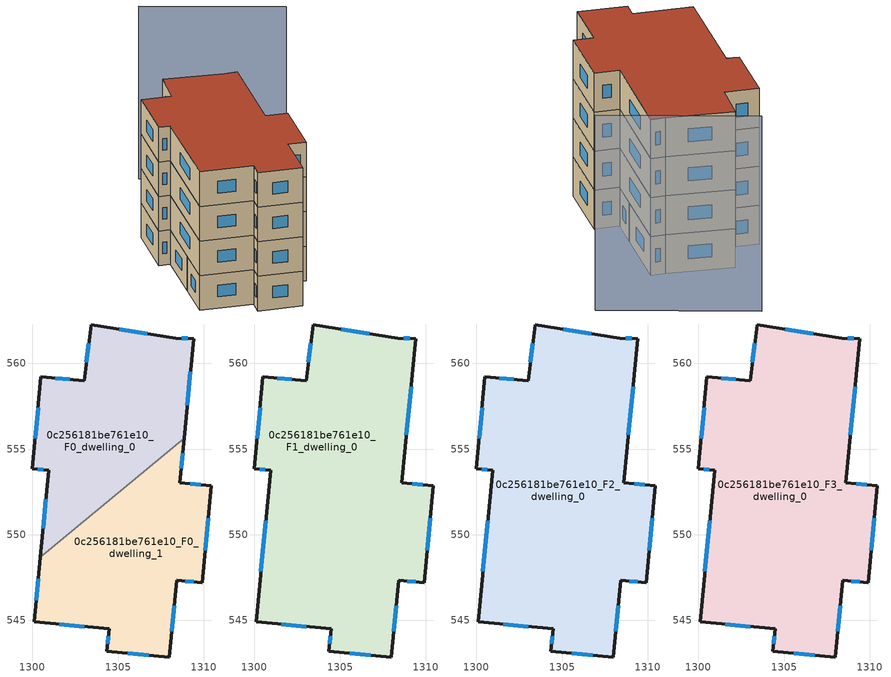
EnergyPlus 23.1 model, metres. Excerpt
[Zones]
0c256181be761e10_F0_dwelling_0
 floor ground (EU_floor_Construction): 1309.41,561.44 1308.85,555.63 1300.45,548.7 1300.94,553.76 1299.99,553.85 1300.5,559.21 1303.02,559 1303.43,562.24 1308.36,561.48 z0
 wall outside (EU_wall_Construction): 1308.85,555.63 1309.41,561.44 1308.36,561.48 1303.43,562.24 1303.02,559 1300.5,559.21 1299.99,553.85 1300.94,553.76 1300.45,548.7 z0:3
 wall to 0c256181be761e10_F0_dwelling_1 (EU_wall_Construction): 1300.45,548.7 1308.85,555.63 z0:3
 window (EU_Window_Construction): 1300.3,553.82 1300.62,553.79 / 1300.33,557.43 1300.16,555.64 / 1302.18,559.07 1301.34,559.14 / 1303.29,561.16 1303.15,560.08 / 1306.71,561.74 1305.07,561.99 / 1309.06,561.46 1308.71,561.47 / 1309.04,557.57 1309.22,559.51 / 1300.78,552.08 1300.62,550.39 z1:2
0c256181be761e10_F0_dwelling_1
 floor ground (EU_floor_Construction): 1308.85,555.63 1308.61,553.02 1310.44,552.85 1309.91,547.2 1308.42,547.34 1307.99,542.86 1304.35,543.2 1304.48,544.5 1300.1,544.92 1300.45,548.7 z0
 wall outside (EU_wall_Construction): 1300.45,548.7 1300.1,544.92 1304.48,544.5 1304.35,543.2 1307.99,542.86 1308.42,547.34 1309.91,547.2 1310.44,552.85 1308.61,553.02 1308.85,555.63 z0:3
 window (EU_Window_Construction): 1308.91,547.3 1309.41,547.25 / 1308.13,544.36 1308.27,545.85 / 1305.56,543.09 1306.77,542.98 / 1304.43,544.07 1304.39,543.64 / 1301.56,544.78 1303.02,544.64 / 1300.34,547.44 1300.22,546.18 / 1308.69,553.89 1308.77,554.76 / 1309.83,552.91 1309.22,552.97 / 1310.08,549.09 1310.26,550.97 z1:2
0c256181be761e10_F1_dwelling_0
 floor to 0c256181be761e10_F0_dwelling_0 (EU_floor_Construction): 1309.41,561.44 1308.85,555.63 1300.45,548.7 1300.94,553.76 1299.99,553.85 1300.5,559.21 1303.02,559 1303.43,562.24 1308.36,561.48 z3
 floor to 0c256181be761e10_F0_dwelling_1 (EU_floor_Construction): 1308.85,555.63 1308.61,553.02 1310.44,552.85 1309.91,547.2 1308.42,547.34 1307.99,542.86 1304.35,543.2 1304.48,544.5 1300.1,544.92 1300.45,548.7 z3
 wall outside (EU_wall_Construction): 1308.42,547.34 1309.91,547.2 1310.44,552.85 1308.61,553.02 1309.41,561.44 1308.36,561.48 1303.43,562.24 1303.02,559 1300.5,559.21 1299.99,553.85 1300.94,553.76 1300.1,544.92 1304.48,544.5 1304.35,543.2 1307.99,542.86 1308.42,547.34 z3:6
 window (EU_Window_Construction): 1308.91,547.3 1309.41,547.25 / 1308.13,544.36 1308.27,545.85 / 1305.56,543.09 1306.77,542.98 / 1304.43,544.07 1304.39,543.64 / 1301.56,544.78 1303.02,544.64 / 1300.66,550.82 1300.38,547.87 / 1300.3,553.82 1300.62,553.79 / 1300.33,557.43 1300.16,555.64 / 1302.18,559.07 1301.34,559.14 / 1303.29,561.16 1303.15,560.08 / 1306.71,561.74 1305.07,561.99 / 1309.06,561.46 1308.71,561.47 / 1308.87,555.83 1309.14,558.64 / 1309.83,552.91 1309.22,552.97 / 1310.08,549.09 1310.26,550.97 z4:5
0c256181be761e10_F2_dwelling_0
 floor to 0c256181be761e10_F1_dwelling_0 (EU_floor_Construction): 1309.41,561.44 1308.61,553.02 1310.44,552.85 1309.91,547.2 1308.42,547.34 1307.99,542.86 1304.35,543.2 1304.48,544.5 1300.1,544.92 1300.94,553.76 1299.99,553.85 1300.5,559.21 1303.02,559 1303.43,562.24 1308.36,561.48 z6
 wall outside (EU_wall_Construction): 1308.42,547.34 1309.91,547.2 1310.44,552.85 1308.61,553.02 1309.41,561.44 1308.36,561.48 1303.43,562.24 1303.02,559 1300.5,559.21 1299.99,553.85 1300.94,553.76 1300.1,544.92 1304.48,544.5 1304.35,543.2 1307.99,542.86 1308.42,547.34 z6:9
 window (EU_Window_Construction): 1308.91,547.3 1309.41,547.25 / 1308.13,544.36 1308.27,545.85 / 1305.56,543.09 1306.77,542.98 / 1304.43,544.07 1304.39,543.64 / 1301.56,544.78 1303.02,544.64 / 1300.66,550.82 1300.38,547.87 / 1300.3,553.82 1300.62,553.79 / 1300.33,557.43 1300.16,555.64 / 1302.18,559.07 1301.34,559.14 / 1303.29,561.16 1303.15,560.08 / 1306.71,561.74 1305.07,561.99 / 1309.06,561.46 1308.71,561.47 / 1308.87,555.83 1309.14,558.64 / 1309.83,552.91 1309.22,552.97 / 1310.08,549.09 1310.26,550.97 z7:8
0c256181be761e10_F3_dwelling_0
 floor to 0c256181be761e10_F2_dwelling_0 (EU_floor_Construction): 1309.41,561.44 1308.61,553.02 1310.44,552.85 1309.91,547.2 1308.42,547.34 1307.99,542.86 1304.35,543.2 1304.48,544.5 1300.1,544.92 1300.94,553.76 1299.99,553.85 1300.5,559.21 1303.02,559 1303.43,562.24 1308.36,561.48 z9
 wall outside (EU_wall_Construction): 1308.42,547.34 1309.91,547.2 1310.44,552.85 1308.61,553.02 1309.41,561.44 1308.36,561.48 1303.43,562.24 1303.02,559 1300.5,559.21 1299.99,553.85 1300.94,553.76 1300.1,544.92 1304.48,544.5 1304.35,543.2 1307.99,542.86 1308.42,547.34 z9:12
 window (EU_Window_Construction): 1308.91,547.3 1309.41,547.25 / 1308.13,544.36 1308.27,545.85 / 1305.56,543.09 1306.77,542.98 / 1304.43,544.07 1304.39,543.64 / 1301.56,544.78 1303.02,544.64 / 1300.66,550.82 1300.38,547.87 / 1300.3,553.82 1300.62,553.79 / 1300.33,557.43 1300.16,555.64 / 1302.18,559.07 1301.34,559.14 / 1303.29,561.16 1303.15,560.08 / 1306.71,561.74 1305.07,561.99 / 1309.06,561.46 1308.71,561.47 / 1308.87,555.83 1309.14,558.64 / 1309.83,552.91 1309.22,552.97 / 1310.08,549.09 1310.26,550.97 z10:11
 roof outside (EU_roof_Construction): 1307.99,542.86 1308.42,547.34 1309.91,547.2 1310.44,552.85 1308.61,553.02 1309.41,561.44 1308.36,561.48 1303.43,562.24 1303.02,559 1300.5,559.21 1299.99,553.85 1300.94,553.76 1300.1,544.92 1304.48,544.5 1304.35,543.2 z12
shading: 1315.04,565.49 1304.18,569.64 z0:15
[Building]
EU S2 Campaign: North Axis=0; Terrain=City; Solar Distribution=FullExterior
[Site:Location]
Bologna: Latitude=44.5; Longitude=11.25; Time Zone=1; Elevation=37
[SizingPeriod:WeatherFileDays]
AnnualSizingPeriod: Begin Month=1; Begin Day of Month=1; End Month=12; End Day of Month=31; Day of Week for Start Day=Monday; Use Weather File Daylight Saving Period=No; Use Weather File Rain and Snow Indicators=No
[MATERIAL]
EU_InternalMass_Material: Roughness=MediumRough; Thickness=0.1; Conductivity=1; Density=1800; Specific Heat=900; Thermal Absorptance=0.9; Solar Absorptance=0.7; Visible Absorptance=0.7
[MATERIAL:NOMASS] Roughness=MediumRough; Thermal Absorptance=0.9; Solar Absorptance=0.7; Visible Absorptance=0.7
Name | Thermal Resistance
EU_wall_NoMass | 0.937881
EU_roof_NoMass | 0.548572
EU_floor_NoMass | 0.71348
[WINDOWMATERIAL:SIMPLEGLAZINGSYSTEM]
EU_Window_SimpleGlazing: UFactor=4.25633; Solar Heat Gain Coefficient=0.85; Visible Transmittance=0.85
[CONSTRUCTION]
EU_wall_Construction: EU_wall_NoMass
EU_roof_Construction: EU_roof_NoMass
EU_floor_Construction: EU_floor_NoMass
EU_InternalMass_Construction: EU_InternalMass_Material
EU_Window_Construction: EU_Window_SimpleGlazing
[ZONE] Type=1; Multiplier=1; Ceiling Height=autocalculate; Floor Area=autocalculate; Part of Total Floor Area=Yes
Name | Volume
0c256181be761e10_F0_dwelling_0 | 225.688
0c256181be761e10_F1_dwelling_0 | 451.354
0c256181be761e10_F2_dwelling_0; 0c256181be761e10_F3_dwelling_0 | 451.356
0c256181be761e10_F0_dwelling_1 | 225.667
[INTERNALMASS] Construction=EU_InternalMass_Construction
Name | Zone or ZoneList | Surface Area
0c256181be761e10_F0_dwelling_0_EU_InternalMass | 0c256181be761e10_F0_dwelling_0 | 75.2292
0c256181be761e10_F0_dwelling_1_EU_InternalMass | 0c256181be761e10_F0_dwelling_1 | 75.2225
0c256181be761e10_F1_dwelling_0_EU_InternalMass | 0c256181be761e10_F1_dwelling_0 | 150.453
0c256181be761e10_F2_dwelling_0_EU_InternalMass | 0c256181be761e10_F2_dwelling_0 | 150.453
0c256181be761e10_F3_dwelling_0_EU_InternalMass | 0c256181be761e10_F3_dwelling_0 | 150.453
[OTHEREQUIPMENT] Fuel Type=Electricity; Design Level Calculation Method=Watts/Area; Power per Zone Floor Area=1; Fraction Latent=0; Fraction Radiant=0; Fraction Lost=0; Carbon Dioxide Generation Rate=0; EndUse Subcategory=EU_Step8_InternalGains
Name | Zone or ZoneList or Space or SpaceList | Schedule
EU_Step8_InternalGain_0c256181be761e10_F0_dwelling_0_f000 | 0c256181be761e10_F0_dwelling_0 | EU_Step8_GainSchedule_0c256181be761e10_F0_dwelling_0_f000
EU_Step8_InternalGain_0c256181be761e10_F0_dwelling_1_f000 | 0c256181be761e10_F0_dwelling_1 | EU_Step8_GainSchedule_0c256181be761e10_F0_dwelling_1_f000
EU_Step8_InternalGain_0c256181be761e10_F1_dwelling_0_f000 | 0c256181be761e10_F1_dwelling_0 | EU_Step8_GainSchedule_0c256181be761e10_F1_dwelling_0_f000
EU_Step8_InternalGain_0c256181be761e10_F2_dwelling_0_f000 | 0c256181be761e10_F2_dwelling_0 | EU_Step8_GainSchedule_0c256181be761e10_F2_dwelling_0_f000
EU_Step8_InternalGain_0c256181be761e10_F3_dwelling_0_f000 | 0c256181be761e10_F3_dwelling_0 | EU_Step8_GainSchedule_0c256181be761e10_F3_dwelling_0_f000
[ZONEVENTILATION:DESIGNFLOWRATE] Schedule=EU_AlwaysOn; Design Flow Rate Calculation Method=AirChanges/Hour; Air Changes per Hour=0.687892; Ventilation Type=Natural; Fan Pressure Rise=0; Fan Total Efficiency=1; Constant Term Coefficient=1; Temperature Term Coefficient=0; Velocity Term Coefficient=0; Velocity Squared Term Coefficient=0; Minimum Indoor Temperature=-100; Maximum Indoor Temperature=100; Delta Temperature=-100; Minimum Outdoor Temperature=-100; Maximum Outdoor Temperature=100; Maximum Wind Speed=40
Name | Zone or ZoneList or Space or SpaceList
EU_ConstantAir_0c256181be761e10_F0_dwelling_0 | 0c256181be761e10_F0_dwelling_0
EU_ConstantAir_0c256181be761e10_F0_dwelling_1 | 0c256181be761e10_F0_dwelling_1
EU_ConstantAir_0c256181be761e10_F1_dwelling_0 | 0c256181be761e10_F1_dwelling_0
EU_ConstantAir_0c256181be761e10_F2_dwelling_0 | 0c256181be761e10_F2_dwelling_0
EU_ConstantAir_0c256181be761e10_F3_dwelling_0 | 0c256181be761e10_F3_dwelling_0
[HVACTEMPLATE:THERMOSTAT] Constant Heating Setpoint=20; Constant Cooling Setpoint=50
EU_HeatOnly_0c256181be761e10_F0_dwelling_0; EU_HeatOnly_0c256181be761e10_F0_dwelling_1; EU_HeatOnly_0c256181be761e10_F1_dwelling_0; EU_HeatOnly_0c256181be761e10_F2_dwelling_0; EU_HeatOnly_0c256181be761e10_F3_dwelling_0
[HVACTEMPLATE:ZONE:IDEALLOADSAIRSYSTEM] System Availability Schedule=EU_AlwaysOn; Maximum Heating Supply Air Temperature=50; Minimum Cooling Supply Air Temperature=13; Maximum Heating Supply Air Humidity Ratio=0.0156; Minimum Cooling Supply Air Humidity Ratio=0.0077; Heating Limit=NoLimit; Cooling Limit=NoLimit; Heating Availability Schedule=EU_AlwaysOn; Cooling Availability Schedule=EU_CoolingOff; Dehumidification Control Type=ConstantSensibleHeatRatio; Cooling Sensible Heat Ratio=0.7; Dehumidification Setpoint=60; Humidification Control Type=None; Humidification Setpoint=30; Outdoor Air Method=None; Outdoor Air Flow Rate per Person=0.00944; Outdoor Air Flow Rate per Zone Floor Area=0; Outdoor Air Flow Rate per Zone=0; Demand Controlled Ventilation Type=None; Outdoor Air Economizer Type=NoEconomizer; Heat Recovery Type=None; Sensible Heat Recovery Effectiveness=0.7; Latent Heat Recovery Effectiveness=0.65
Name | Template Thermostat
0c256181be761e10_F0_dwelling_0 | EU_HeatOnly_0c256181be761e10_F0_dwelling_0
0c256181be761e10_F0_dwelling_1 | EU_HeatOnly_0c256181be761e10_F0_dwelling_1
0c256181be761e10_F1_dwelling_0 | EU_HeatOnly_0c256181be761e10_F1_dwelling_0
0c256181be761e10_F2_dwelling_0 | EU_HeatOnly_0c256181be761e10_F2_dwelling_0
0c256181be761e10_F3_dwelling_0 | EU_HeatOnly_0c256181be761e10_F3_dwelling_0
[SIZING:ZONE] Zone Cooling Design Supply Air Temperature Input Method=SupplyAirTemperature; Zone Cooling Design Supply Air Temperature=13; Zone Heating Design Supply Air Temperature Input Method=SupplyAirTemperature; Zone Heating Design Supply Air Temperature=50; Zone Cooling Design Supply Air Humidity Ratio=0.008; Zone Heating Design Supply Air Humidity Ratio=0.008; Cooling Design Air Flow Method=DesignDay; Cooling Design Air Flow Rate=0; Cooling Minimum Air Flow per Zone Floor Area=0.000762; Cooling Minimum Air Flow=0; Cooling Minimum Air Flow Fraction=0.2; Heating Design Air Flow Method=DesignDay; Heating Design Air Flow Rate=0; Heating Maximum Air Flow per Zone Floor Area=0.002032; Heating Maximum Air Flow=0.141576; Heating Maximum Air Flow Fraction=0.3; Account for Dedicated Outdoor Air System=No; Dedicated Outdoor Air System Control Strategy=NeutralSupplyAir; Dedicated Outdoor Air Low Setpoint Temperature for Design=autosize; Dedicated Outdoor Air High Setpoint Temperature for Design=autosize; Zone Load Sizing Method=Sensible Load Only No Latent Load; Zone Latent Cooling Design Supply Air Humidity Ratio Input Method=HumidityRatioDifference; Zone Cooling Design Supply Air Humidity Ratio Difference=0.005; Zone Latent Heating Design Supply Air Humidity Ratio Input Method=HumidityRatioDifference; Zone Humidification Design Supply Air Humidity Ratio Difference=0.005
0c256181be761e10_F0_dwelling_0; 0c256181be761e10_F0_dwelling_1; 0c256181be761e10_F1_dwelling_0; 0c256181be761e10_F2_dwelling_0; 0c256181be761e10_F3_dwelling_0
[SCHEDULE:CONSTANT]
Name | Hourly Value
EU_AlwaysOn | 1
EU_CoolingOff | 0
[SCHEDULE:FILE] Column Number=1; Rows to Skip at Top=0; Number of Hours of Data=8760; Column Separator=Comma; Interpolate to Timestep=No; Minutes per Item=60; Adjust Schedule for Daylight Savings=Yes
Name | File
EU_Step8_GainSchedule_0c256181be761e10_F0_dwelling_0_f000 | ../../schedules/0c256181be761e10/0c256181be761e10_F0_dwelling_0_f000_gain.csv
EU_Step8_GainSchedule_0c256181be761e10_F0_dwelling_1_f000 | ../../schedules/0c256181be761e10/0c256181be761e10_F0_dwelling_1_f000_gain.csv
EU_Step8_GainSchedule_0c256181be761e10_F1_dwelling_0_f000 | ../../schedules/0c256181be761e10/0c256181be761e10_F1_dwelling_0_f000_gain.csv
EU_Step8_GainSchedule_0c256181be761e10_F2_dwelling_0_f000 | ../../schedules/0c256181be761e10/0c256181be761e10_F2_dwelling_0_f000_gain.csv
EU_Step8_GainSchedule_0c256181be761e10_F3_dwelling_0_f000 | ../../schedules/0c256181be761e10/0c256181be761e10_F3_dwelling_0_f000_gain.csv
